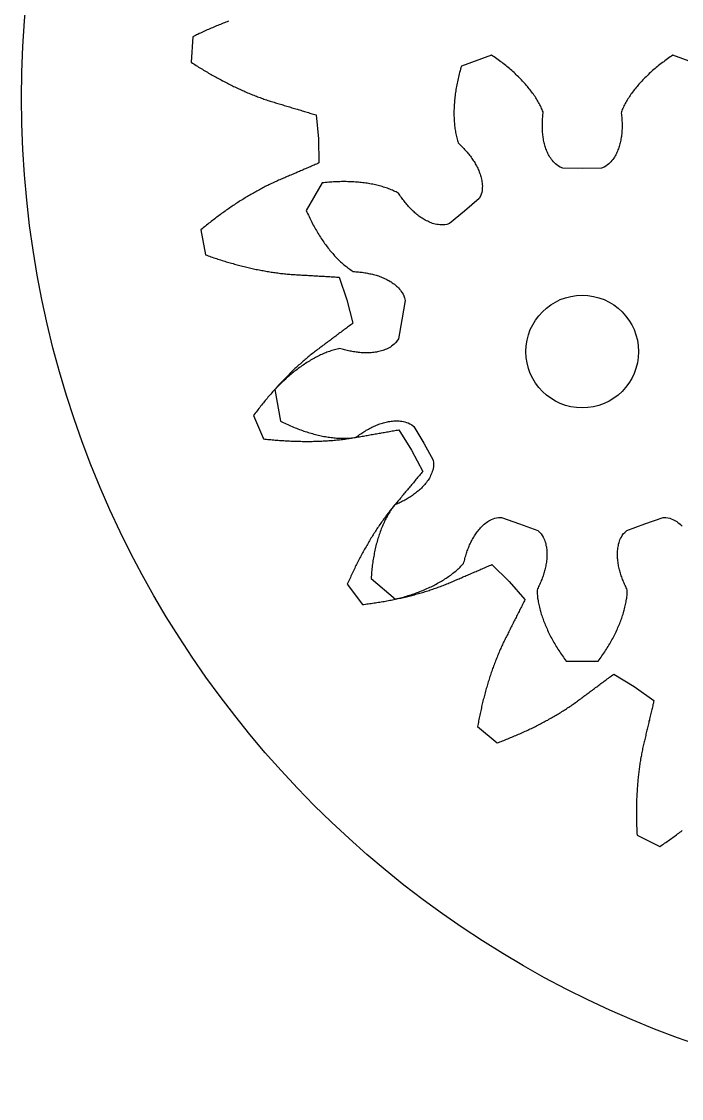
# Model space of a CAD drawing. Header units: metres. Extents: x -17.8 to 17.8, y -17.8 to 17.8.
# Drawn here: x -17.75 to -6.03, y -17.75 to 1.35 of the extents above; entities that cross this region are included whole.
import ezdxf

# ---------------------------------------------------------------- set-up
doc = ezdxf.new("R2010")
doc.units = ezdxf.units.M

msp = doc.modelspace()

# ---------------------------------------------------------------- linework, layer by layer
for points in [[(-14.077, 1.36), (-14.1, 1.351), (-14.124, 1.342), (-14.147, 1.333), (-14.171, 1.324), (-14.194, 1.315), (-14.218, 1.305), (-14.241, 1.296), (-14.265, 1.286), (-14.288, 1.276), (-14.312, 1.266), (-14.335, 1.256), (-14.359, 1.246), (-14.382, 1.236), (-14.405, 1.226), (-14.429, 1.215), (-14.452, 1.205), (-14.476, 1.194), (-14.499, 1.183), (-14.523, 1.173), (-14.546, 1.162), (-14.57, 1.151), (-14.593, 1.14), (-14.617, 1.128), (-14.64, 1.117), (-14.663, 1.106), (-14.687, 1.094), (-14.71, 1.083), (-14.736, 0.632), (-14.715, 0.618), (-14.693, 0.604), (-14.671, 0.59), (-14.649, 0.576), (-14.627, 0.562), (-14.605, 0.548), (-14.583, 0.535), (-14.561, 0.521), (-14.539, 0.508), (-14.517, 0.494), (-14.495, 0.481), (-14.472, 0.468), (-14.45, 0.455), (-14.428, 0.442), (-14.406, 0.429), (-14.384, 0.416), (-14.362, 0.404), (-14.34, 0.391), (-14.317, 0.379), (-14.295, 0.366), (-14.273, 0.354), (-14.251, 0.342), (-14.229, 0.33), (-14.206, 0.318), (-14.184, 0.306), (-14.162, 0.295), (-14.14, 0.283), (-14.117, 0.272), (-14.095, 0.26), (-14.073, 0.249), (-14.05, 0.238), (-14.028, 0.227), (-14.006, 0.216), (-13.983, 0.205), (-13.961, 0.194), (-13.939, 0.184), (-13.916, 0.173), (-13.894, 0.163), (-13.872, 0.153), (-13.849, 0.142), (-13.827, 0.132), (-13.804, 0.123), (-13.782, 0.113), (-13.76, 0.103), (-13.737, 0.093), (-13.715, 0.084), (-13.692, 0.075), (-13.67, 0.066), (-13.647, 0.056), (-13.625, 0.047), (-13.602, 0.039), (-13.58, 0.03), (-13.557, 0.021), (-13.535, 0.013), (-13.512, 0.005), (-13.49, -0.004), (-13.467, -0.012), (-13.445, -0.02), (-13.422, -0.027), (-13.4, -0.035), (-13.377, -0.043), (-13.355, -0.05), (-13.332, -0.057), (-13.31, -0.064), (-13.287, -0.071), (-13.265, -0.078), (-13.242, -0.085), (-13.22, -0.092), (-13.197, -0.098), (-13.175, -0.105), (-13.152, -0.112), (-13.129, -0.119), (-13.107, -0.125), (-13.084, -0.132), (-13.062, -0.139), (-13.039, -0.146), (-13.017, -0.152), (-12.994, -0.159), (-12.971, -0.166), (-12.949, -0.173), (-12.926, -0.179), (-12.904, -0.186), (-12.881, -0.193), (-12.858, -0.2), (-12.836, -0.207), (-12.813, -0.213), (-12.791, -0.22), (-12.768, -0.227), (-12.745, -0.234), (-12.723, -0.24), (-12.7, -0.247), (-12.677, -0.254), (-12.655, -0.261), (-12.632, -0.268), (-12.61, -0.274), (-12.587, -0.281), (-12.564, -0.288), (-12.542, -0.295), (-12.519, -0.301), (-12.479, -0.727), (-12.479, -0.727), (-12.469, -1.154), (-12.491, -1.163), (-12.513, -1.173), (-12.534, -1.182), (-12.556, -1.191), (-12.578, -1.201), (-12.6, -1.21), (-12.621, -1.22), (-12.643, -1.229), (-12.665, -1.238), (-12.686, -1.248), (-12.708, -1.257), (-12.73, -1.266), (-12.751, -1.276), (-12.773, -1.285), (-12.795, -1.294), (-12.816, -1.304), (-12.838, -1.313), (-12.86, -1.322), (-12.881, -1.332), (-12.903, -1.341), (-12.925, -1.35), (-12.946, -1.36), (-12.968, -1.369), (-12.99, -1.378), (-13.011, -1.388), (-13.033, -1.397), (-13.054, -1.406), (-13.076, -1.416), (-13.098, -1.425), (-13.119, -1.434), (-13.141, -1.444), (-13.163, -1.453), (-13.184, -1.462), (-13.206, -1.472), (-13.227, -1.481), (-13.249, -1.491), (-13.27, -1.501), (-13.292, -1.511), (-13.313, -1.521), (-13.335, -1.531), (-13.356, -1.541), (-13.378, -1.552), (-13.399, -1.562), (-13.421, -1.573), (-13.442, -1.584), (-13.463, -1.595), (-13.485, -1.606), (-13.506, -1.618), (-13.527, -1.629), (-13.549, -1.64), (-13.57, -1.652), (-13.591, -1.664), (-13.612, -1.676), (-13.633, -1.688), (-13.655, -1.7), (-13.676, -1.712), (-13.697, -1.724), (-13.718, -1.737), (-13.739, -1.749), (-13.76, -1.762), (-13.781, -1.775), (-13.802, -1.788), (-13.823, -1.801), (-13.844, -1.814), (-13.865, -1.827), (-13.886, -1.84), (-13.907, -1.854), (-13.928, -1.867), (-13.949, -1.881), (-13.97, -1.895), (-13.99, -1.909), (-14.011, -1.923), (-14.032, -1.937), (-14.053, -1.951), (-14.073, -1.965), (-14.094, -1.98), (-14.115, -1.994), (-14.135, -2.009), (-14.156, -2.024), (-14.177, -2.038), (-14.197, -2.053), (-14.218, -2.068), (-14.238, -2.084), (-14.259, -2.099), (-14.279, -2.114), (-14.3, -2.129), (-14.32, -2.145), (-14.341, -2.161), (-14.361, -2.176), (-14.381, -2.192), (-14.402, -2.208), (-14.422, -2.224), (-14.442, -2.24), (-14.463, -2.256), (-14.483, -2.273), (-14.503, -2.289), (-14.523, -2.306), (-14.543, -2.322), (-14.563, -2.339), (-14.485, -2.783), (-14.46, -2.792), (-14.436, -2.801), (-14.411, -2.809), (-14.387, -2.818), (-14.362, -2.826), (-14.338, -2.834), (-14.313, -2.843), (-14.288, -2.851), (-14.264, -2.859), (-14.239, -2.867), (-14.215, -2.874), (-14.19, -2.882), (-14.166, -2.89), (-14.141, -2.897), (-14.117, -2.905), (-14.092, -2.912), (-14.068, -2.919), (-14.043, -2.926), (-14.019, -2.933), (-13.994, -2.94), (-13.97, -2.947), (-13.946, -2.954), (-13.921, -2.96), (-13.897, -2.967), (-13.873, -2.973), (-13.848, -2.979), (-13.824, -2.985), (-13.799, -2.991), (-13.775, -2.997), (-13.751, -3.003), (-13.727, -3.009), (-13.702, -3.014), (-13.678, -3.02), (-13.654, -3.025), (-13.63, -3.031), (-13.605, -3.036), (-13.581, -3.041), (-13.557, -3.046), (-13.533, -3.051), (-13.509, -3.055), (-13.485, -3.06), (-13.461, -3.064), (-13.437, -3.069), (-13.412, -3.073), (-13.388, -3.077), (-13.364, -3.081), (-13.34, -3.085), (-13.316, -3.089), (-13.293, -3.092), (-13.269, -3.096), (-13.245, -3.099), (-13.221, -3.103), (-13.197, -3.106), (-13.173, -3.109), (-13.149, -3.112), (-13.126, -3.115), (-13.102, -3.117), (-13.078, -3.12), (-13.054, -3.122), (-13.031, -3.124), (-13.007, -3.127), (-12.983, -3.129), (-12.96, -3.13), (-12.936, -3.132), (-12.913, -3.134), (-12.889, -3.135), (-12.866, -3.136), (-12.842, -3.138), (-12.819, -3.139), (-12.795, -3.141), (-12.772, -3.142), (-12.748, -3.143), (-12.725, -3.145), (-12.701, -3.146), (-12.678, -3.147), (-12.654, -3.149), (-12.631, -3.15), (-12.607, -3.152), (-12.584, -3.153), (-12.56, -3.154), (-12.536, -3.156), (-12.513, -3.157), (-12.489, -3.158), (-12.466, -3.16), (-12.442, -3.161), (-12.419, -3.163), (-12.395, -3.164), (-12.372, -3.165), (-12.348, -3.167), (-12.324, -3.168), (-12.301, -3.169), (-12.277, -3.171), (-12.254, -3.172), (-12.23, -3.173), (-12.206, -3.175), (-12.183, -3.176), (-12.159, -3.178), (-12.136, -3.179), (-12.112, -3.18), (-11.975, -3.585), (-11.975, -3.585), (-11.867, -3.998), (-11.886, -4.013), (-11.905, -4.027), (-11.924, -4.041), (-11.943, -4.055), (-11.962, -4.069), (-11.981, -4.083), (-12, -4.097), (-12.019, -4.111), (-12.038, -4.126), (-12.057, -4.14), (-12.076, -4.154), (-12.095, -4.168), (-12.113, -4.182), (-12.132, -4.196), (-12.151, -4.21), (-12.17, -4.224), (-12.189, -4.238), (-12.208, -4.252), (-12.227, -4.266), (-12.246, -4.281), (-12.265, -4.295), (-12.284, -4.309), (-12.303, -4.323), (-12.322, -4.337), (-12.34, -4.351), (-12.359, -4.365), (-12.378, -4.379), (-12.397, -4.393), (-12.416, -4.407), (-12.435, -4.421), (-12.454, -4.435), (-12.473, -4.449), (-12.492, -4.463), (-12.51, -4.478), (-12.529, -4.492), (-12.548, -4.506), (-12.567, -4.521), (-12.585, -4.535), (-12.604, -4.55), (-12.622, -4.565), (-12.641, -4.58), (-12.659, -4.595), (-12.678, -4.61), (-12.696, -4.626), (-12.714, -4.641), (-12.733, -4.657), (-12.751, -4.673), (-12.769, -4.689), (-12.787, -4.705), (-12.805, -4.721), (-12.823, -4.737), (-12.841, -4.753), (-12.859, -4.77), (-12.877, -4.786), (-12.895, -4.803), (-12.912, -4.82), (-12.93, -4.837), (-12.948, -4.854), (-12.965, -4.871), (-12.983, -4.888), (-13, -4.905), (-13.018, -4.922), (-13.035, -4.94), (-13.053, -4.958), (-13.07, -4.975), (-13.087, -4.993), (-13.105, -5.011), (-13.122, -5.029), (-13.139, -5.047), (-13.156, -5.065), (-13.173, -5.084), (-13.19, -5.102), (-13.207, -5.121), (-13.224, -5.139), (-13.241, -5.158), (-13.258, -5.177), (-13.274, -5.196), (-13.291, -5.215), (-13.308, -5.234), (-13.324, -5.253), (-13.341, -5.272), (-13.358, -5.291), (-13.374, -5.311), (-13.391, -5.33), (-13.407, -5.35), (-13.423, -5.37), (-13.44, -5.39), (-13.456, -5.41), (-13.472, -5.43), (-13.488, -5.45), (-13.504, -5.47), (-13.52, -5.49), (-13.536, -5.51), (-13.552, -5.531), (-13.568, -5.551), (-13.584, -5.572), (-13.6, -5.593), (-13.616, -5.614), (-13.631, -5.635), (-13.453, -6.048), (-13.427, -6.051), (-13.401, -6.054), (-13.375, -6.057), (-13.349, -6.06), (-13.323, -6.062), (-13.297, -6.064), (-13.272, -6.067), (-13.246, -6.069), (-13.22, -6.071), (-13.194, -6.073), (-13.169, -6.075), (-13.143, -6.077), (-13.117, -6.079), (-13.092, -6.08), (-13.066, -6.082), (-13.041, -6.083), (-13.015, -6.085), (-12.99, -6.086), (-12.965, -6.087), (-12.939, -6.088), (-12.914, -6.089), (-12.889, -6.09), (-12.863, -6.091), (-12.838, -6.091), (-12.813, -6.092), (-12.788, -6.092), (-12.763, -6.093), (-12.738, -6.093), (-12.713, -6.093), (-12.688, -6.093), (-12.663, -6.093), (-12.638, -6.093), (-12.613, -6.093), (-12.588, -6.093), (-12.563, -6.092), (-12.539, -6.092), (-12.514, -6.091), (-12.489, -6.09), (-12.465, -6.089), (-12.44, -6.088), (-12.416, -6.087), (-12.391, -6.086), (-12.367, -6.085), (-12.342, -6.083), (-12.318, -6.082), (-12.294, -6.08), (-12.269, -6.078), (-12.245, -6.076), (-12.221, -6.075), (-12.197, -6.072), (-12.173, -6.07), (-12.149, -6.068), (-12.125, -6.066), (-12.101, -6.063), (-12.077, -6.06), (-12.053, -6.058), (-12.03, -6.055), (-12.006, -6.052), (-11.982, -6.049), (-11.959, -6.045), (-11.935, -6.042), (-11.912, -6.038), (-11.889, -6.035), (-11.865, -6.031), (-11.842, -6.027), (-11.819, -6.023), (-11.796, -6.019), (-11.772, -6.015), (-11.749, -6.011), (-11.726, -6.007), (-11.703, -6.003), (-11.68, -5.999), (-11.656, -5.994), (-11.633, -5.99), (-11.61, -5.986), (-11.587, -5.982), (-11.564, -5.978), (-11.54, -5.974), (-11.517, -5.97), (-11.494, -5.966), (-11.471, -5.962), (-11.448, -5.958), (-11.424, -5.953), (-11.401, -5.949), (-11.378, -5.945), (-11.355, -5.941), (-11.331, -5.937), (-11.308, -5.933), (-11.285, -5.929), (-11.262, -5.925), (-11.238, -5.921), (-11.215, -5.917), (-11.192, -5.912), (-11.168, -5.908), (-11.145, -5.904), (-11.122, -5.9), (-11.099, -5.896), (-11.075, -5.892), (-11.052, -5.888), (-10.825, -6.25), (-10.825, -6.25), (-10.625, -6.627), (-10.64, -6.645), (-10.655, -6.664), (-10.671, -6.682), (-10.686, -6.7), (-10.701, -6.718), (-10.716, -6.736), (-10.731, -6.754), (-10.747, -6.772), (-10.762, -6.79), (-10.777, -6.808), (-10.792, -6.827), (-10.807, -6.845), (-10.823, -6.863), (-10.838, -6.881), (-10.853, -6.899), (-10.868, -6.917), (-10.883, -6.935), (-10.898, -6.953), (-10.914, -6.971), (-10.929, -6.989), (-10.944, -7.007), (-10.959, -7.025), (-10.974, -7.043), (-10.989, -7.061), (-11.004, -7.08), (-11.02, -7.098), (-11.035, -7.116), (-11.05, -7.134), (-11.065, -7.152), (-11.08, -7.17), (-11.095, -7.188), (-11.11, -7.206), (-11.125, -7.224), (-11.141, -7.242), (-11.156, -7.26), (-11.171, -7.278), (-11.185, -7.297), (-11.2, -7.315), (-11.215, -7.334), (-11.229, -7.353), (-11.244, -7.372), (-11.258, -7.391), (-11.273, -7.41), (-11.287, -7.429), (-11.301, -7.448), (-11.315, -7.468), (-11.329, -7.487), (-11.343, -7.507), (-11.357, -7.527), (-11.371, -7.547), (-11.385, -7.566), (-11.399, -7.586), (-11.412, -7.607), (-11.426, -7.627), (-11.439, -7.647), (-11.453, -7.668), (-11.466, -7.688), (-11.479, -7.709), (-11.493, -7.729), (-11.506, -7.75), (-11.519, -7.771), (-11.532, -7.792), (-11.545, -7.813), (-11.558, -7.834), (-11.57, -7.855), (-11.583, -7.877), (-11.596, -7.898), (-11.608, -7.92), (-11.621, -7.941), (-11.633, -7.963), (-11.646, -7.985), (-11.658, -8.006), (-11.67, -8.028), (-11.682, -8.05), (-11.694, -8.072), (-11.706, -8.095), (-11.718, -8.117), (-11.73, -8.139), (-11.742, -8.162), (-11.754, -8.184), (-11.766, -8.207), (-11.777, -8.229), (-11.789, -8.252), (-11.8, -8.275), (-11.812, -8.298), (-11.823, -8.321), (-11.834, -8.344), (-11.846, -8.367), (-11.857, -8.39), (-11.868, -8.413), (-11.879, -8.437), (-11.89, -8.46), (-11.901, -8.484), (-11.911, -8.507), (-11.922, -8.531), (-11.933, -8.555), (-11.944, -8.578), (-11.954, -8.602), (-11.965, -8.626), (-11.695, -8.988), (-11.669, -8.985), (-11.643, -8.981), (-11.618, -8.978), (-11.592, -8.975), (-11.566, -8.971), (-11.54, -8.968), (-11.515, -8.964), (-11.489, -8.96), (-11.464, -8.956), (-11.438, -8.952), (-11.413, -8.948), (-11.387, -8.944), (-11.362, -8.94), (-11.337, -8.936), (-11.312, -8.931), (-11.286, -8.927), (-11.261, -8.922), (-11.236, -8.918), (-11.211, -8.913), (-11.186, -8.908), (-11.162, -8.903), (-11.137, -8.898), (-11.112, -8.893), (-11.087, -8.888), (-11.063, -8.883), (-11.038, -8.877), (-11.014, -8.872), (-10.989, -8.866), (-10.965, -8.861), (-10.94, -8.855), (-10.916, -8.849), (-10.892, -8.843), (-10.868, -8.837), (-10.844, -8.831), (-10.82, -8.825), (-10.796, -8.819), (-10.772, -8.813), (-10.748, -8.806), (-10.724, -8.8), (-10.701, -8.793), (-10.677, -8.786), (-10.654, -8.779), (-10.63, -8.773), (-10.607, -8.766), (-10.583, -8.758), (-10.56, -8.751), (-10.537, -8.744), (-10.514, -8.737), (-10.491, -8.729), (-10.468, -8.722), (-10.445, -8.714), (-10.422, -8.706), (-10.399, -8.698), (-10.377, -8.69), (-10.354, -8.682), (-10.332, -8.674), (-10.309, -8.666), (-10.287, -8.657), (-10.265, -8.649), (-10.242, -8.64), (-10.22, -8.631), (-10.198, -8.623), (-10.176, -8.614), (-10.155, -8.605), (-10.133, -8.596), (-10.111, -8.586), (-10.09, -8.577), (-10.068, -8.568), (-10.046, -8.558), (-10.025, -8.549), (-10.003, -8.54), (-9.981, -8.53), (-9.96, -8.521), (-9.938, -8.512), (-9.917, -8.502), (-9.895, -8.493), (-9.873, -8.484), (-9.852, -8.474), (-9.83, -8.465), (-9.808, -8.456), (-9.787, -8.446), (-9.765, -8.437), (-9.743, -8.428), (-9.722, -8.418), (-9.7, -8.409), (-9.678, -8.4), (-9.657, -8.39), (-9.635, -8.381), (-9.613, -8.372), (-9.592, -8.362), (-9.57, -8.353), (-9.548, -8.343), (-9.527, -8.334), (-9.505, -8.325), (-9.483, -8.315), (-9.461, -8.306), (-9.44, -8.297), (-9.418, -8.287), (-9.396, -8.278), (-9.092, -8.578), (-9.092, -8.578), (-8.81, -8.899), (-8.821, -8.92), (-8.831, -8.941), (-8.842, -8.962), (-8.853, -8.984), (-8.863, -9.005), (-8.874, -9.026), (-8.885, -9.047), (-8.895, -9.068), (-8.906, -9.089), (-8.916, -9.11), (-8.927, -9.131), (-8.938, -9.153), (-8.948, -9.174), (-8.959, -9.195), (-8.969, -9.216), (-8.98, -9.237), (-8.991, -9.258), (-9.001, -9.279), (-9.012, -9.3), (-9.022, -9.321), (-9.033, -9.342), (-9.043, -9.363), (-9.054, -9.384), (-9.065, -9.405), (-9.075, -9.427), (-9.086, -9.448), (-9.096, -9.469), (-9.107, -9.49), (-9.117, -9.511), (-9.128, -9.532), (-9.139, -9.553), (-9.149, -9.574), (-9.16, -9.595), (-9.17, -9.616), (-9.181, -9.637), (-9.191, -9.658), (-9.201, -9.68), (-9.211, -9.701), (-9.221, -9.723), (-9.231, -9.744), (-9.241, -9.766), (-9.25, -9.788), (-9.26, -9.81), (-9.27, -9.832), (-9.279, -9.854), (-9.288, -9.876), (-9.297, -9.898), (-9.306, -9.921), (-9.315, -9.943), (-9.324, -9.965), (-9.333, -9.988), (-9.342, -10.011), (-9.351, -10.033), (-9.359, -10.056), (-9.367, -10.079), (-9.376, -10.102), (-9.384, -10.125), (-9.392, -10.148), (-9.4, -10.171), (-9.408, -10.195), (-9.416, -10.218), (-9.424, -10.241), (-9.432, -10.265), (-9.439, -10.288), (-9.447, -10.312), (-9.454, -10.336), (-9.462, -10.359), (-9.469, -10.383), (-9.476, -10.407), (-9.483, -10.431), (-9.49, -10.455), (-9.497, -10.479), (-9.504, -10.503), (-9.511, -10.527), (-9.518, -10.552), (-9.524, -10.576), (-9.531, -10.601), (-9.537, -10.625), (-9.543, -10.65), (-9.55, -10.674), (-9.556, -10.699), (-9.562, -10.724), (-9.568, -10.748), (-9.574, -10.773), (-9.58, -10.798), (-9.585, -10.823), (-9.591, -10.848), (-9.597, -10.873), (-9.602, -10.898), (-9.608, -10.923), (-9.613, -10.949), (-9.618, -10.974), (-9.623, -10.999), (-9.628, -11.025), (-9.634, -11.05), (-9.638, -11.076), (-9.643, -11.102), (-9.648, -11.127), (-9.653, -11.153), (-9.307, -11.443), (-9.283, -11.434), (-9.258, -11.425), (-9.234, -11.415), (-9.21, -11.406), (-9.185, -11.397), (-9.161, -11.387), (-9.137, -11.378), (-9.113, -11.368), (-9.089, -11.359), (-9.065, -11.349), (-9.041, -11.339), (-9.018, -11.329), (-8.994, -11.319), (-8.971, -11.309), (-8.947, -11.299), (-8.924, -11.289), (-8.9, -11.279), (-8.877, -11.269), (-8.854, -11.258), (-8.831, -11.248), (-8.807, -11.237), (-8.784, -11.227), (-8.762, -11.216), (-8.739, -11.205), (-8.716, -11.194), (-8.693, -11.184), (-8.671, -11.173), (-8.648, -11.162), (-8.626, -11.151), (-8.603, -11.139), (-8.581, -11.128), (-8.559, -11.117), (-8.537, -11.105), (-8.515, -11.094), (-8.493, -11.083), (-8.471, -11.071), (-8.449, -11.059), (-8.428, -11.047), (-8.406, -11.036), (-8.384, -11.024), (-8.363, -11.012), (-8.342, -11), (-8.32, -10.988), (-8.299, -10.975), (-8.278, -10.963), (-8.257, -10.951), (-8.236, -10.938), (-8.216, -10.926), (-8.195, -10.913), (-8.174, -10.901), (-8.154, -10.888), (-8.133, -10.875), (-8.113, -10.862), (-8.093, -10.849), (-8.073, -10.836), (-8.053, -10.823), (-8.033, -10.81), (-8.013, -10.796), (-7.993, -10.783), (-7.974, -10.769), (-7.954, -10.756), (-7.935, -10.742), (-7.916, -10.728), (-7.896, -10.715), (-7.877, -10.701), (-7.858, -10.687), (-7.84, -10.673), (-7.821, -10.659), (-7.802, -10.644), (-7.783, -10.63), (-7.764, -10.616), (-7.745, -10.602), (-7.726, -10.588), (-7.707, -10.574), (-7.689, -10.56), (-7.67, -10.546), (-7.651, -10.532), (-7.632, -10.518), (-7.613, -10.504), (-7.594, -10.49), (-7.575, -10.476), (-7.556, -10.462), (-7.537, -10.447), (-7.518, -10.433), (-7.499, -10.419), (-7.48, -10.405), (-7.461, -10.391), (-7.443, -10.377), (-7.424, -10.363), (-7.405, -10.349), (-7.386, -10.335), (-7.367, -10.321), (-7.348, -10.306), (-7.329, -10.292), (-7.31, -10.278), (-7.291, -10.264), (-7.272, -10.25), (-7.253, -10.236), (-7.234, -10.222), (-6.869, -10.444), (-6.869, -10.444), (-6.52, -10.691), (-6.526, -10.714), (-6.531, -10.737), (-6.537, -10.76), (-6.542, -10.783), (-6.548, -10.806), (-6.553, -10.829), (-6.559, -10.852), (-6.564, -10.875), (-6.57, -10.898), (-6.575, -10.921), (-6.58, -10.944), (-6.586, -10.967), (-6.591, -10.99), (-6.597, -11.013), (-6.602, -11.036), (-6.608, -11.059), (-6.613, -11.082), (-6.619, -11.105), (-6.624, -11.128), (-6.629, -11.151), (-6.635, -11.174), (-6.64, -11.196), (-6.646, -11.219), (-6.651, -11.242), (-6.657, -11.265), (-6.662, -11.288), (-6.667, -11.311), (-6.673, -11.334), (-6.678, -11.357), (-6.684, -11.38), (-6.689, -11.403), (-6.695, -11.426), (-6.7, -11.449), (-6.705, -11.471), (-6.711, -11.494), (-6.716, -11.518), (-6.721, -11.541), (-6.726, -11.564), (-6.73, -11.587), (-6.735, -11.61), (-6.739, -11.634), (-6.744, -11.657), (-6.748, -11.681), (-6.752, -11.704), (-6.756, -11.728), (-6.76, -11.752), (-6.764, -11.776), (-6.768, -11.799), (-6.771, -11.823), (-6.775, -11.847), (-6.778, -11.871), (-6.781, -11.895), (-6.785, -11.919), (-6.788, -11.943), (-6.791, -11.968), (-6.793, -11.992), (-6.796, -12.016), (-6.799, -12.041), (-6.801, -12.065), (-6.804, -12.09), (-6.806, -12.114), (-6.808, -12.139), (-6.81, -12.163), (-6.812, -12.188), (-6.814, -12.213), (-6.816, -12.237), (-6.818, -12.262), (-6.819, -12.287), (-6.821, -12.312), (-6.822, -12.337), (-6.823, -12.362), (-6.825, -12.387), (-6.826, -12.412), (-6.827, -12.437), (-6.828, -12.462), (-6.828, -12.487), (-6.829, -12.513), (-6.83, -12.538), (-6.83, -12.563), (-6.831, -12.589), (-6.831, -12.614), (-6.831, -12.64), (-6.831, -12.665), (-6.831, -12.691), (-6.831, -12.716), (-6.831, -12.742), (-6.831, -12.768), (-6.831, -12.793), (-6.83, -12.819), (-6.83, -12.845), (-6.829, -12.871), (-6.828, -12.896), (-6.827, -12.922), (-6.826, -12.948), (-6.825, -12.974), (-6.824, -13), (-6.823, -13.026), (-6.822, -13.052), (-6.82, -13.078), (-6.418, -13.281), (-6.396, -13.266), (-6.374, -13.252), (-6.353, -13.237), (-6.331, -13.222), (-6.31, -13.208), (-6.288, -13.193), (-6.267, -13.178), (-6.246, -13.163), (-6.225, -13.148), (-6.204, -13.134), (-6.183, -13.119), (-6.162, -13.103), (-6.141, -13.088), (-6.121, -13.073), (-6.1, -13.058), (-6.08, -13.043), (-6.059, -13.027), (-6.039, -13.012), (-6.019, -12.997)], [(-5.65, 0.565), (-6.182, 0.758), (-6.206, 0.742), (-6.23, 0.726), (-6.254, 0.71), (-6.278, 0.693), (-6.301, 0.676), (-6.324, 0.66), (-6.347, 0.643), (-6.37, 0.626), (-6.392, 0.609), (-6.415, 0.591), (-6.437, 0.574), (-6.458, 0.557), (-6.48, 0.539), (-6.501, 0.521), (-6.522, 0.503), (-6.543, 0.485), (-6.563, 0.467), (-6.583, 0.449), (-6.603, 0.431), (-6.623, 0.412), (-6.642, 0.394), (-6.661, 0.375), (-6.68, 0.356), (-6.699, 0.337), (-6.717, 0.319), (-6.735, 0.299), (-6.753, 0.28), (-6.77, 0.261), (-6.787, 0.242), (-6.804, 0.222), (-6.821, 0.203), (-6.837, 0.183), (-6.853, 0.163), (-6.869, 0.144), (-6.884, 0.124), (-6.899, 0.104), (-6.914, 0.084), (-6.928, 0.064), (-6.942, 0.043), (-6.956, 0.023), (-6.969, 0.003), (-6.982, -0.018), (-6.995, -0.038), (-7.007, -0.059), (-7.019, -0.08), (-7.031, -0.101), (-7.042, -0.122), (-7.053, -0.143), (-7.063, -0.164), (-7.073, -0.185), (-7.082, -0.206), (-7.091, -0.227), (-7.099, -0.249), (-7.1, -0.272), (-7.098, -0.295), (-7.095, -0.318), (-7.093, -0.341), (-7.091, -0.364), (-7.09, -0.387), (-7.088, -0.411), (-7.087, -0.434), (-7.086, -0.456), (-7.086, -0.479), (-7.086, -0.502), (-7.087, -0.525), (-7.087, -0.548), (-7.088, -0.57), (-7.09, -0.593), (-7.091, -0.616), (-7.093, -0.638), (-7.096, -0.66), (-7.099, -0.683), (-7.102, -0.705), (-7.106, -0.727), (-7.11, -0.749), (-7.115, -0.771), (-7.119, -0.794), (-7.125, -0.815), (-7.131, -0.837), (-7.137, -0.859), (-7.144, -0.88), (-7.151, -0.902), (-7.159, -0.923), (-7.167, -0.945), (-7.177, -0.966), (-7.186, -0.987), (-7.197, -1.008), (-7.209, -1.029), (-7.222, -1.05), (-7.235, -1.07), (-7.249, -1.091), (-7.265, -1.111), (-7.283, -1.131), (-7.301, -1.151), (-7.323, -1.171), (-7.345, -1.19), (-7.373, -1.209), (-7.406, -1.228), (-7.45, -1.246), (-7.794, -1.25), (-7.794, -1.25), (-8.138, -1.246), (-8.183, -1.228), (-8.216, -1.209), (-8.243, -1.19), (-8.266, -1.171), (-8.287, -1.151), (-8.306, -1.131), (-8.324, -1.111), (-8.339, -1.091), (-8.354, -1.07), (-8.366, -1.05), (-8.38, -1.029), (-8.391, -1.008), (-8.402, -0.987), (-8.411, -0.966), (-8.421, -0.945), (-8.429, -0.923), (-8.437, -0.902), (-8.444, -0.88), (-8.451, -0.859), (-8.458, -0.837), (-8.464, -0.815), (-8.47, -0.794), (-8.474, -0.771), (-8.479, -0.749), (-8.482, -0.727), (-8.487, -0.705), (-8.489, -0.683), (-8.492, -0.66), (-8.495, -0.638), (-8.497, -0.616), (-8.499, -0.593), (-8.5, -0.57), (-8.501, -0.548), (-8.502, -0.525), (-8.502, -0.502), (-8.502, -0.479), (-8.502, -0.456), (-8.501, -0.434), (-8.501, -0.411), (-8.499, -0.387), (-8.497, -0.364), (-8.496, -0.341), (-8.493, -0.318), (-8.491, -0.295), (-8.488, -0.272), (-8.489, -0.249), (-8.497, -0.227), (-8.506, -0.206), (-8.515, -0.185), (-8.525, -0.164), (-8.536, -0.143), (-8.546, -0.122), (-8.557, -0.101), (-8.569, -0.08), (-8.581, -0.059), (-8.593, -0.038), (-8.606, -0.018), (-8.619, 0.003), (-8.632, 0.023), (-8.646, 0.043), (-8.66, 0.064), (-8.675, 0.084), (-8.689, 0.104), (-8.704, 0.124), (-8.72, 0.144), (-8.736, 0.163), (-8.751, 0.183), (-8.768, 0.203), (-8.784, 0.222), (-8.801, 0.242), (-8.818, 0.261), (-8.836, 0.28), (-8.854, 0.299), (-8.872, 0.319), (-8.89, 0.337), (-8.908, 0.356), (-8.927, 0.375), (-8.946, 0.394), (-8.966, 0.412), (-8.985, 0.431), (-9.005, 0.449), (-9.025, 0.467), (-9.046, 0.485), (-9.067, 0.503), (-9.087, 0.521), (-9.109, 0.539), (-9.13, 0.557), (-9.152, 0.574), (-9.174, 0.591), (-9.196, 0.609), (-9.218, 0.626), (-9.241, 0.643), (-9.264, 0.66), (-9.287, 0.676), (-9.311, 0.693), (-9.334, 0.71), (-9.358, 0.726), (-9.382, 0.742), (-9.407, 0.758), (-9.939, 0.565), (-9.947, 0.537), (-9.955, 0.509), (-9.963, 0.481), (-9.971, 0.453), (-9.978, 0.425), (-9.985, 0.397), (-9.992, 0.37), (-9.998, 0.342), (-10.004, 0.315), (-10.01, 0.287), (-10.016, 0.26), (-10.021, 0.232), (-10.026, 0.205), (-10.031, 0.178), (-10.036, 0.151), (-10.04, 0.123), (-10.044, 0.096), (-10.048, 0.07), (-10.051, 0.043), (-10.054, 0.016), (-10.057, -0.011), (-10.06, -0.037), (-10.062, -0.064), (-10.064, -0.09), (-10.066, -0.116), (-10.068, -0.142), (-10.069, -0.169), (-10.07, -0.194), (-10.071, -0.22), (-10.071, -0.246), (-10.071, -0.272), (-10.071, -0.297), (-10.071, -0.323), (-10.07, -0.348), (-10.069, -0.373), (-10.068, -0.398), (-10.066, -0.423), (-10.064, -0.447), (-10.062, -0.472), (-10.059, -0.496), (-10.057, -0.521), (-10.053, -0.545), (-10.05, -0.569), (-10.046, -0.592), (-10.042, -0.616), (-10.037, -0.639), (-10.032, -0.663), (-10.027, -0.686), (-10.022, -0.708), (-10.015, -0.731), (-10.009, -0.753), (-10.002, -0.775), (-9.995, -0.797), (-9.981, -0.815), (-9.964, -0.831), (-9.947, -0.847), (-9.93, -0.863), (-9.914, -0.88), (-9.898, -0.897), (-9.882, -0.913), (-9.866, -0.93), (-9.851, -0.948), (-9.836, -0.965), (-9.822, -0.982), (-9.807, -1), (-9.793, -1.018), (-9.779, -1.036), (-9.766, -1.054), (-9.753, -1.073), (-9.74, -1.091), (-9.728, -1.11), (-9.715, -1.129), (-9.703, -1.148), (-9.692, -1.168), (-9.681, -1.187), (-9.67, -1.207), (-9.659, -1.227), (-9.65, -1.247), (-9.64, -1.268), (-9.631, -1.288), (-9.623, -1.309), (-9.615, -1.331), (-9.607, -1.352), (-9.599, -1.374), (-9.593, -1.396), (-9.586, -1.418), (-9.581, -1.441), (-9.577, -1.465), (-9.574, -1.489), (-9.57, -1.513), (-9.568, -1.538), (-9.567, -1.564), (-9.568, -1.59), (-9.569, -1.618), (-9.573, -1.646), (-9.578, -1.676), (-9.586, -1.708), (-9.6, -1.744), (-9.623, -1.786), (-9.883, -2.01), (-9.883, -2.01), (-10.15, -2.228), (-10.195, -2.243), (-10.232, -2.25), (-10.266, -2.253), (-10.296, -2.253), (-10.325, -2.251), (-10.352, -2.248), (-10.378, -2.244), (-10.403, -2.239), (-10.427, -2.232), (-10.45, -2.225), (-10.474, -2.218), (-10.496, -2.209), (-10.518, -2.2), (-10.538, -2.189), (-10.56, -2.18), (-10.58, -2.168), (-10.599, -2.157), (-10.619, -2.145), (-10.638, -2.133), (-10.657, -2.121), (-10.676, -2.108), (-10.694, -2.095), (-10.711, -2.081), (-10.729, -2.067), (-10.746, -2.052), (-10.764, -2.038), (-10.78, -2.023), (-10.797, -2.007), (-10.814, -1.992), (-10.83, -1.976), (-10.845, -1.96), (-10.861, -1.943), (-10.876, -1.927), (-10.891, -1.91), (-10.906, -1.893), (-10.921, -1.875), (-10.936, -1.857), (-10.95, -1.84), (-10.964, -1.821), (-10.978, -1.803), (-10.991, -1.784), (-11.005, -1.765), (-11.018, -1.746), (-11.031, -1.726), (-11.044, -1.707), (-11.059, -1.69), (-11.079, -1.679), (-11.1, -1.668), (-11.12, -1.658), (-11.142, -1.648), (-11.163, -1.639), (-11.185, -1.629), (-11.207, -1.621), (-11.229, -1.612), (-11.251, -1.604), (-11.274, -1.596), (-11.297, -1.588), (-11.32, -1.581), (-11.344, -1.574), (-11.367, -1.567), (-11.391, -1.561), (-11.415, -1.555), (-11.439, -1.549), (-11.464, -1.543), (-11.488, -1.538), (-11.513, -1.533), (-11.538, -1.528), (-11.563, -1.523), (-11.588, -1.519), (-11.614, -1.515), (-11.639, -1.511), (-11.665, -1.508), (-11.691, -1.504), (-11.717, -1.501), (-11.743, -1.498), (-11.769, -1.496), (-11.796, -1.494), (-11.822, -1.492), (-11.849, -1.49), (-11.876, -1.489), (-11.903, -1.487), (-11.93, -1.486), (-11.957, -1.486), (-11.985, -1.485), (-12.012, -1.485), (-12.04, -1.485), (-12.068, -1.485), (-12.096, -1.486), (-12.124, -1.487), (-12.152, -1.488), (-12.18, -1.489), (-12.208, -1.49), (-12.237, -1.492), (-12.265, -1.494), (-12.294, -1.497), (-12.323, -1.499), (-12.352, -1.502), (-12.38, -1.505), (-12.409, -1.508), (-12.693, -1.999), (-12.681, -2.026), (-12.669, -2.052), (-12.657, -2.079), (-12.645, -2.105), (-12.633, -2.131), (-12.62, -2.157), (-12.608, -2.182), (-12.595, -2.207), (-12.582, -2.232), (-12.569, -2.257), (-12.555, -2.282), (-12.542, -2.306), (-12.528, -2.331), (-12.515, -2.355), (-12.501, -2.378), (-12.486, -2.402), (-12.472, -2.425), (-12.458, -2.448), (-12.443, -2.471), (-12.428, -2.493), (-12.414, -2.516), (-12.399, -2.538), (-12.383, -2.559), (-12.368, -2.581), (-12.352, -2.602), (-12.337, -2.623), (-12.321, -2.644), (-12.305, -2.665), (-12.289, -2.685), (-12.273, -2.705), (-12.257, -2.725), (-12.24, -2.744), (-12.223, -2.763), (-12.207, -2.782), (-12.19, -2.801), (-12.173, -2.819), (-12.155, -2.837), (-12.138, -2.855), (-12.121, -2.872), (-12.103, -2.889), (-12.085, -2.906), (-12.067, -2.922), (-12.049, -2.938), (-12.031, -2.954), (-12.013, -2.969), (-11.994, -2.984), (-11.975, -2.999), (-11.957, -3.013), (-11.938, -3.027), (-11.919, -3.04), (-11.899, -3.053), (-11.88, -3.066), (-11.86, -3.078), (-11.838, -3.082), (-11.815, -3.084), (-11.791, -3.086), (-11.768, -3.087), (-11.745, -3.089), (-11.722, -3.092), (-11.699, -3.094), (-11.676, -3.097), (-11.653, -3.101), (-11.631, -3.105), (-11.608, -3.109), (-11.586, -3.113), (-11.564, -3.118), (-11.542, -3.122), (-11.52, -3.128), (-11.498, -3.133), (-11.476, -3.139), (-11.454, -3.146), (-11.433, -3.152), (-11.411, -3.159), (-11.39, -3.167), (-11.369, -3.175), (-11.348, -3.183), (-11.327, -3.191), (-11.307, -3.201), (-11.286, -3.211), (-11.266, -3.221), (-11.246, -3.231), (-11.226, -3.242), (-11.206, -3.254), (-11.187, -3.265), (-11.167, -3.279), (-11.148, -3.291), (-11.129, -3.306), (-11.111, -3.321), (-11.093, -3.337), (-11.075, -3.353), (-11.057, -3.371), (-11.04, -3.39), (-11.023, -3.411), (-11.007, -3.433), (-10.991, -3.457), (-10.976, -3.483), (-10.962, -3.513), (-10.949, -3.549), (-10.939, -3.596), (-10.995, -3.936), (-10.995, -3.936), (-11.059, -4.274), (-11.084, -4.314), (-11.108, -4.344), (-11.132, -4.368), (-11.155, -4.386), (-11.178, -4.404), (-11.201, -4.419), (-11.224, -4.433), (-11.246, -4.445), (-11.269, -4.456), (-11.292, -4.464), (-11.314, -4.474), (-11.337, -4.482), (-11.359, -4.489), (-11.382, -4.494), (-11.404, -4.5), (-11.427, -4.504), (-11.449, -4.508), (-11.472, -4.512), (-11.494, -4.515), (-11.517, -4.517), (-11.539, -4.52), (-11.562, -4.521), (-11.584, -4.522), (-11.607, -4.523), (-11.629, -4.523), (-11.652, -4.523), (-11.674, -4.522), (-11.697, -4.521), (-11.719, -4.52), (-11.742, -4.518), (-11.764, -4.515), (-11.787, -4.513), (-11.809, -4.51), (-11.832, -4.507), (-11.854, -4.503), (-11.877, -4.499), (-11.899, -4.495), (-11.922, -4.49), (-11.944, -4.486), (-11.967, -4.48), (-11.989, -4.474), (-12.012, -4.469), (-12.034, -4.462), (-12.056, -4.456), (-12.079, -4.449), (-12.101, -4.446), (-12.124, -4.45), (-12.147, -4.455), (-12.169, -4.461), (-12.192, -4.467), (-12.214, -4.473), (-12.237, -4.48), (-12.259, -4.488), (-12.282, -4.496), (-12.304, -4.504), (-12.327, -4.512), (-12.349, -4.521), (-12.372, -4.53), (-12.394, -4.54), (-12.416, -4.55), (-12.439, -4.56), (-12.461, -4.571), (-12.484, -4.582), (-12.506, -4.594), (-12.528, -4.605), (-12.55, -4.617), (-12.572, -4.629), (-12.595, -4.642), (-12.617, -4.655), (-12.639, -4.668), (-12.661, -4.682), (-12.683, -4.696), (-12.705, -4.71), (-12.727, -4.724), (-12.748, -4.739), (-12.77, -4.754), (-12.792, -4.769), (-12.814, -4.785), (-12.835, -4.801), (-12.857, -4.817), (-12.878, -4.833), (-12.9, -4.85), (-12.921, -4.867), (-12.942, -4.884), (-12.964, -4.902), (-12.985, -4.919), (-13.006, -4.938), (-13.027, -4.956), (-13.048, -4.974), (-13.069, -4.993), (-13.089, -5.012), (-13.11, -5.032), (-13.131, -5.052), (-13.151, -5.071), (-13.172, -5.092), (-13.192, -5.112), (-13.212, -5.133), (-13.233, -5.154), (-13.253, -5.175), (-13.154, -5.733), (-13.154, -5.733), (-13.128, -5.746), (-13.102, -5.759), (-13.076, -5.771), (-13.05, -5.783), (-13.024, -5.795), (-12.998, -5.807), (-12.972, -5.818), (-12.945, -5.83), (-12.919, -5.84), (-12.893, -5.851), (-12.867, -5.861), (-12.841, -5.871), (-12.815, -5.881), (-12.789, -5.891), (-12.763, -5.9), (-12.737, -5.909), (-12.712, -5.917), (-12.686, -5.926), (-12.66, -5.934), (-12.634, -5.942), (-12.608, -5.949), (-12.583, -5.956), (-12.557, -5.963), (-12.531, -5.97), (-12.506, -5.976), (-12.48, -5.982), (-12.455, -5.988), (-12.43, -5.994), (-12.404, -5.999), (-12.379, -6.004), (-12.354, -6.008), (-12.329, -6.013), (-12.304, -6.017), (-12.279, -6.02), (-12.254, -6.024), (-12.229, -6.027), (-12.204, -6.029), (-12.179, -6.032), (-12.155, -6.034), (-12.13, -6.036), (-12.106, -6.037), (-12.082, -6.038), (-12.058, -6.039), (-12.033, -6.039), (-12.01, -6.039), (-11.986, -6.039), (-11.962, -6.038), (-11.939, -6.037), (-11.915, -6.035), (-11.892, -6.033), (-11.869, -6.03), (-11.846, -6.027), (-11.823, -6.024), (-11.803, -6.013), (-11.784, -5.999), (-11.765, -5.986), (-11.747, -5.972), (-11.727, -5.959), (-11.708, -5.946), (-11.689, -5.933), (-11.67, -5.921), (-11.65, -5.909), (-11.63, -5.897), (-11.61, -5.886), (-11.59, -5.875), (-11.57, -5.864), (-11.55, -5.853), (-11.53, -5.843), (-11.51, -5.833), (-11.489, -5.824), (-11.468, -5.815), (-11.448, -5.806), (-11.427, -5.798), (-11.406, -5.79), (-11.385, -5.782), (-11.363, -5.776), (-11.342, -5.768), (-11.32, -5.762), (-11.298, -5.757), (-11.276, -5.752), (-11.254, -5.747), (-11.232, -5.742), (-11.209, -5.738), (-11.187, -5.735), (-11.163, -5.733), (-11.14, -5.73), (-11.117, -5.729), (-11.093, -5.728), (-11.068, -5.73), (-11.044, -5.73), (-11.019, -5.733), (-10.994, -5.736), (-10.968, -5.741), (-10.941, -5.748), (-10.913, -5.756), (-10.885, -5.766), (-10.855, -5.78), (-10.822, -5.8), (-10.785, -5.829), (-10.609, -6.125), (-10.609, -6.125), (-10.441, -6.425), (-10.434, -6.472), (-10.433, -6.51), (-10.436, -6.544), (-10.442, -6.573), (-10.448, -6.601), (-10.456, -6.628), (-10.464, -6.653), (-10.474, -6.676), (-10.485, -6.699), (-10.496, -6.721), (-10.507, -6.743), (-10.52, -6.763), (-10.532, -6.783), (-10.546, -6.801), (-10.56, -6.82), (-10.574, -6.838), (-10.589, -6.856), (-10.604, -6.873), (-10.619, -6.89), (-10.635, -6.906), (-10.65, -6.922), (-10.666, -6.938), (-10.683, -6.953), (-10.7, -6.968), (-10.717, -6.982), (-10.735, -6.997), (-10.752, -7.011), (-10.77, -7.024), (-10.788, -7.038), (-10.807, -7.051), (-10.825, -7.064), (-10.844, -7.076), (-10.864, -7.088), (-10.883, -7.1), (-10.902, -7.112), (-10.922, -7.123), (-10.942, -7.135), (-10.962, -7.146), (-10.983, -7.156), (-11.003, -7.167), (-11.024, -7.177), (-11.045, -7.187), (-11.066, -7.196), (-11.088, -7.206), (-11.109, -7.215), (-11.128, -7.227), (-11.143, -7.245), (-11.157, -7.263), (-11.171, -7.282), (-11.184, -7.301), (-11.197, -7.321), (-11.21, -7.341), (-11.222, -7.361), (-11.235, -7.381), (-11.247, -7.402), (-11.258, -7.423), (-11.27, -7.444), (-11.281, -7.466), (-11.292, -7.487), (-11.303, -7.51), (-11.313, -7.532), (-11.324, -7.554), (-11.334, -7.577), (-11.343, -7.6), (-11.353, -7.623), (-11.362, -7.647), (-11.371, -7.671), (-11.38, -7.695), (-11.389, -7.719), (-11.397, -7.743), (-11.405, -7.767), (-11.413, -7.792), (-11.421, -7.817), (-11.429, -7.842), (-11.436, -7.868), (-11.443, -7.893), (-11.45, -7.919), (-11.456, -7.945), (-11.463, -7.971), (-11.469, -7.997), (-11.475, -8.023), (-11.48, -8.05), (-11.486, -8.077), (-11.491, -8.103), (-11.496, -8.131), (-11.501, -8.158), (-11.505, -8.185), (-11.51, -8.213), (-11.514, -8.24), (-11.518, -8.268), (-11.521, -8.296), (-11.525, -8.324), (-11.528, -8.353), (-11.531, -8.381), (-11.533, -8.41), (-11.536, -8.439), (-11.538, -8.467), (-11.54, -8.496), (-11.542, -8.526), (-11.108, -8.89), (-11.08, -8.883), (-11.051, -8.876), (-11.023, -8.869), (-10.995, -8.861), (-10.968, -8.854), (-10.94, -8.846), (-10.913, -8.838), (-10.886, -8.83), (-10.859, -8.821), (-10.832, -8.813), (-10.805, -8.804), (-10.779, -8.795), (-10.753, -8.785), (-10.727, -8.776), (-10.701, -8.766), (-10.675, -8.757), (-10.65, -8.747), (-10.625, -8.736), (-10.6, -8.726), (-10.575, -8.715), (-10.551, -8.705), (-10.526, -8.694), (-10.502, -8.682), (-10.478, -8.671), (-10.455, -8.659), (-10.431, -8.648), (-10.408, -8.636), (-10.385, -8.624), (-10.362, -8.611), (-10.34, -8.599), (-10.318, -8.586), (-10.295, -8.573), (-10.274, -8.56), (-10.252, -8.547), (-10.231, -8.534), (-10.21, -8.52), (-10.189, -8.506), (-10.169, -8.492), (-10.149, -8.478), (-10.129, -8.464), (-10.109, -8.449), (-10.09, -8.434), (-10.071, -8.419), (-10.052, -8.404), (-10.034, -8.389), (-10.016, -8.373), (-9.998, -8.357), (-9.981, -8.341), (-9.964, -8.325), (-9.948, -8.308), (-9.932, -8.291), (-9.916, -8.274), (-9.901, -8.257), (-9.893, -8.236), (-9.887, -8.213), (-9.881, -8.191), (-9.876, -8.168), (-9.87, -8.146), (-9.863, -8.124), (-9.857, -8.101), (-9.85, -8.079), (-9.842, -8.058), (-9.835, -8.036), (-9.827, -8.015), (-9.819, -7.993), (-9.81, -7.972), (-9.802, -7.951), (-9.793, -7.93), (-9.783, -7.91), (-9.774, -7.889), (-9.763, -7.869), (-9.753, -7.849), (-9.743, -7.829), (-9.731, -7.81), (-9.72, -7.79), (-9.708, -7.771), (-9.696, -7.752), (-9.684, -7.733), (-9.67, -7.715), (-9.657, -7.697), (-9.643, -7.679), (-9.629, -7.661), (-9.614, -7.644), (-9.599, -7.626), (-9.583, -7.61), (-9.567, -7.593), (-9.55, -7.577), (-9.532, -7.561), (-9.512, -7.547), (-9.493, -7.531), (-9.472, -7.517), (-9.451, -7.503), (-9.427, -7.491), (-9.403, -7.478), (-9.376, -7.467), (-9.348, -7.456), (-9.316, -7.448), (-9.278, -7.442), (-9.23, -7.441), (-8.906, -7.554), (-8.906, -7.554), (-8.584, -7.676), (-8.548, -7.708), (-8.523, -7.736), (-8.504, -7.764), (-8.49, -7.79), (-8.476, -7.816), (-8.466, -7.841), (-8.456, -7.866), (-8.448, -7.89), (-8.441, -7.914), (-8.437, -7.938), (-8.431, -7.962), (-8.427, -7.985), (-8.424, -8.009), (-8.423, -8.032), (-8.421, -8.055), (-8.421, -8.078), (-8.421, -8.101), (-8.421, -8.124), (-8.422, -8.146), (-8.424, -8.169), (-8.425, -8.191), (-8.427, -8.214), (-8.431, -8.236), (-8.434, -8.258), (-8.438, -8.281), (-8.442, -8.303), (-8.446, -8.325), (-8.452, -8.347), (-8.456, -8.369), (-8.462, -8.391), (-8.468, -8.412), (-8.475, -8.434), (-8.482, -8.456), (-8.489, -8.477), (-8.496, -8.499), (-8.504, -8.52), (-8.512, -8.542), (-8.52, -8.563), (-8.529, -8.584), (-8.539, -8.606), (-8.548, -8.627), (-8.557, -8.648), (-8.568, -8.669), (-8.578, -8.69), (-8.588, -8.711), (-8.595, -8.732), (-8.595, -8.755), (-8.594, -8.778), (-8.592, -8.802), (-8.59, -8.825), (-8.588, -8.848), (-8.585, -8.872), (-8.582, -8.895), (-8.578, -8.919), (-8.574, -8.942), (-8.569, -8.966), (-8.564, -8.989), (-8.559, -9.013), (-8.553, -9.037), (-8.548, -9.061), (-8.541, -9.085), (-8.535, -9.108), (-8.528, -9.132), (-8.52, -9.156), (-8.513, -9.18), (-8.505, -9.204), (-8.496, -9.228), (-8.488, -9.252), (-8.479, -9.276), (-8.47, -9.3), (-8.46, -9.324), (-8.45, -9.348), (-8.44, -9.372), (-8.43, -9.396), (-8.419, -9.42), (-8.408, -9.445), (-8.397, -9.469), (-8.385, -9.493), (-8.374, -9.517), (-8.361, -9.541), (-8.349, -9.565), (-8.336, -9.589), (-8.323, -9.613), (-8.31, -9.637), (-8.296, -9.661), (-8.282, -9.685), (-8.268, -9.708), (-8.254, -9.732), (-8.239, -9.756), (-8.224, -9.78), (-8.209, -9.804), (-8.194, -9.828), (-8.178, -9.851), (-8.162, -9.875), (-8.145, -9.899), (-8.129, -9.922), (-8.112, -9.946), (-8.095, -9.969), (-8.077, -9.993), (-7.511, -9.993), (-7.494, -9.969), (-7.477, -9.946), (-7.46, -9.922), (-7.443, -9.899), (-7.427, -9.875), (-7.411, -9.851), (-7.395, -9.828), (-7.379, -9.804), (-7.364, -9.78), (-7.349, -9.756), (-7.335, -9.732), (-7.32, -9.708), (-7.306, -9.685), (-7.292, -9.661), (-7.279, -9.637), (-7.265, -9.613), (-7.252, -9.589), (-7.24, -9.565), (-7.227, -9.541), (-7.215, -9.517), (-7.203, -9.493), (-7.192, -9.469), (-7.18, -9.445), (-7.169, -9.42), (-7.159, -9.396), (-7.148, -9.372), (-7.138, -9.348), (-7.128, -9.324), (-7.119, -9.3), (-7.109, -9.276), (-7.101, -9.252), (-7.092, -9.228), (-7.084, -9.204), (-7.076, -9.18), (-7.068, -9.156), (-7.061, -9.132), (-7.054, -9.108), (-7.047, -9.085), (-7.041, -9.061), (-7.035, -9.037), (-7.029, -9.013), (-7.024, -8.989), (-7.019, -8.966), (-7.015, -8.942), (-7.011, -8.919), (-7.007, -8.895), (-7.003, -8.872), (-7.001, -8.848), (-6.998, -8.825), (-6.996, -8.802), (-6.995, -8.778), (-6.994, -8.755), (-6.993, -8.732), (-7, -8.711), (-7.011, -8.69), (-7.021, -8.669), (-7.031, -8.648), (-7.041, -8.627), (-7.05, -8.606), (-7.059, -8.584), (-7.068, -8.563), (-7.076, -8.542), (-7.084, -8.52), (-7.092, -8.499), (-7.1, -8.477), (-7.107, -8.456), (-7.114, -8.434), (-7.12, -8.412), (-7.126, -8.391), (-7.132, -8.369), (-7.137, -8.347), (-7.142, -8.325), (-7.147, -8.303), (-7.15, -8.281), (-7.155, -8.258), (-7.158, -8.236), (-7.161, -8.214), (-7.163, -8.191), (-7.165, -8.169), (-7.166, -8.146), (-7.167, -8.124), (-7.168, -8.101), (-7.168, -8.078), (-7.167, -8.055), (-7.165, -8.032), (-7.164, -8.009), (-7.161, -7.985), (-7.157, -7.962), (-7.152, -7.938), (-7.147, -7.914), (-7.14, -7.89), (-7.133, -7.866), (-7.123, -7.841), (-7.112, -7.816), (-7.099, -7.79), (-7.084, -7.764), (-7.065, -7.736), (-7.04, -7.708), (-7.004, -7.676), (-6.683, -7.554), (-6.683, -7.554), (-6.358, -7.441), (-6.31, -7.442), (-6.273, -7.448), (-6.24, -7.456), (-6.212, -7.467), (-6.186, -7.478), (-6.161, -7.491), (-6.138, -7.503), (-6.116, -7.517), (-6.095, -7.531), (-6.076, -7.547), (-6.057, -7.561), (-6.039, -7.577), (-6.022, -7.593)]]:
    msp.add_lwpolyline(points)
for centre, radius in [((0, 0), 17.75), ((-7.794, -4.5), 1)]:
    msp.add_circle(centre, radius)

doc.saveas('drawing.dxf')
